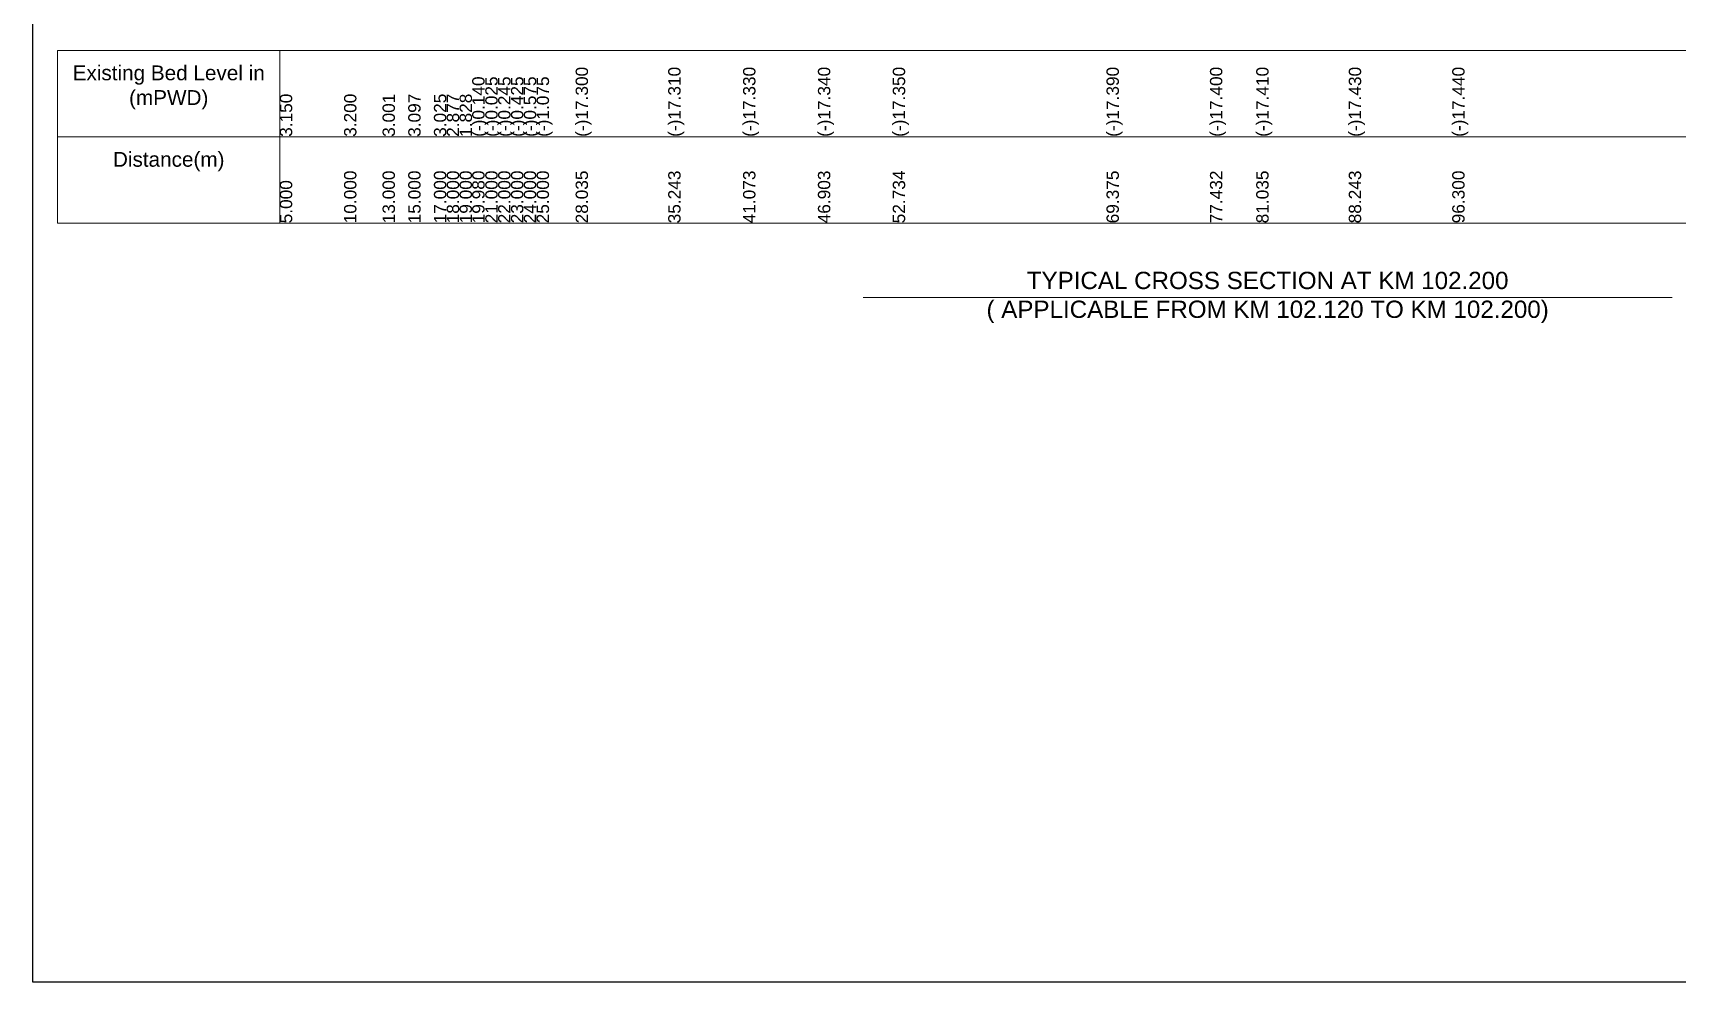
# Model space of a CAD drawing. Header units: inches. Extents: x 89000 to 845017, y -7071 to 0.
# Drawn here: x 685000 to 691658, y -7071 to -3229 of the extents above; entities that cross this region are included whole.
import ezdxf

# ---------------------------------------------------------------- set-up
doc = ezdxf.new("R2010")
doc.units = ezdxf.units.IN
doc.header["$LTSCALE"] = 7
doc.header["$MEASUREMENT"] = 0
for name, color, linetype, lineweight in [('Cross section Data Border', 7, 'Continuous', 9), ('Cross Section Labels', 7, 'Continuous', 9), ('Long Section Labels', 7, 'Continuous', 9)]:
    doc.layers.add(name, color=color, linetype=linetype, lineweight=lineweight)
doc.styles.get("Standard").update_dxf_attribs({"font": 'arial.ttf'})

msp = doc.modelspace()

# ---------------------------------------------------------------- linework, layer by layer
msp.add_lwpolyline([(685000, 0), (695000, 0), (695000, -7071), (685000, -7071)], close=True)
at = {"layer": 'Cross section Data Border'}
msp.add_lwpolyline([(685100, -3300), (692059.15293, -3300), (692059.15293, -4000), (685100, -4000)], close=True, dxfattribs=at)
for points in [[(686000, -3300), (686000, -4000)], [(685100, -3650), (692059.15293, -3650)]]:
    msp.add_lwpolyline(points, dxfattribs=at)
at = {"layer": 'Cross Section Labels'}
msp.add_lwpolyline([(688362, -4300), (690000, -4300), (691638, -4300)], dxfattribs=at)

# ---------------------------------------------------------------- texts
at = {"layer": 'Cross section Data Border', "char_height": 60, "width": 800, "attachment_point": 5}
for s, insert in [('Existing Bed Level in (mPWD)', (685550, -3450)), ('Distance(m)', (685550, -3750))]:
    msp.add_mtext(s, dxfattribs=dict(at, insert=insert))
at = {"layer": 'Cross Section Labels', "insert": (690000, -4300), "char_height": 70, "attachment_point": 5}
msp.add_mtext('TYPICAL CROSS SECTION AT KM 102.200^J( APPLICABLE FROM KM 102.120 TO KM 102.200)', dxfattribs=at)
at = {"layer": 'Long Section Labels', "char_height": 50, "attachment_point": 1, "rotation": 90}
for s, insert in [('(-)17.300', (687197.84409, -3650)), ('(-)17.310', (687572.64634, -3650)), ('(-)17.330', (687875.80209, -3650)), ('(-)17.340', (688178.9712, -3650)), ('(-)17.350', (688482.14924, -3650)), ('(-)17.390', (689347.50291, -3650)), ('(-)17.400', (689766.45446, -3650)), ('(-)17.410', (689953.84019, -3650)), ('(-)17.430', (690328.63687, -3650)), ('(-)17.440', (690747.58052, -3650)), ('(-)0.140', (686778.95865, -3650)), ('(-)0.025', (686832.00166, -3650)), ('(-)0.245', (686884.00177, -3650)), ('(-)0.425', (686936.00187, -3650)), ('(-)0.575', (686988.00198, -3650)), ('(-)1.075', (687040.00208, -3650)), ('3.150', (686000, -3650)), ('3.200', (686260.00052, -3650)), ('3.001', (686416.00083, -3650)), ('3.097', (686520.00104, -3650)), ('3.025', (686624.00125, -3650)), ('2.877', (686676.00135, -3650)), ('1.828', (686728.00146, -3650)), ('10.000', (686260.00052, -4000)), ('13.000', (686416.00083, -4000)), ('15.000', (686520.00104, -4000)), ('17.000', (686624.00125, -4000)), ('18.000', (686676.00135, -4000)), ('19.000', (686728.00146, -4000)), ('19.980', (686778.95865, -4000)), ('21.000', (686832.00166, -4000)), ('22.000', (686884.00177, -4000)), ('23.000', (686936.00187, -4000)), ('24.000', (686988.00198, -4000)), ('25.000', (687040.00208, -4000)), ('28.035', (687197.84409, -4000)), ('35.243', (687572.64634, -4000)), ('41.073', (687875.80209, -4000)), ('46.903', (688178.9712, -4000)), ('52.734', (688482.14924, -4000)), ('69.375', (689347.50291, -4000)), ('77.432', (689766.45446, -4000)), ('81.035', (689953.84019, -4000)), ('88.243', (690328.63687, -4000)), ('96.300', (690747.58052, -4000)), ('5.000', (686000, -4000))]:
    msp.add_mtext(s, dxfattribs=dict(at, insert=insert))

doc.saveas('drawing.dxf')
